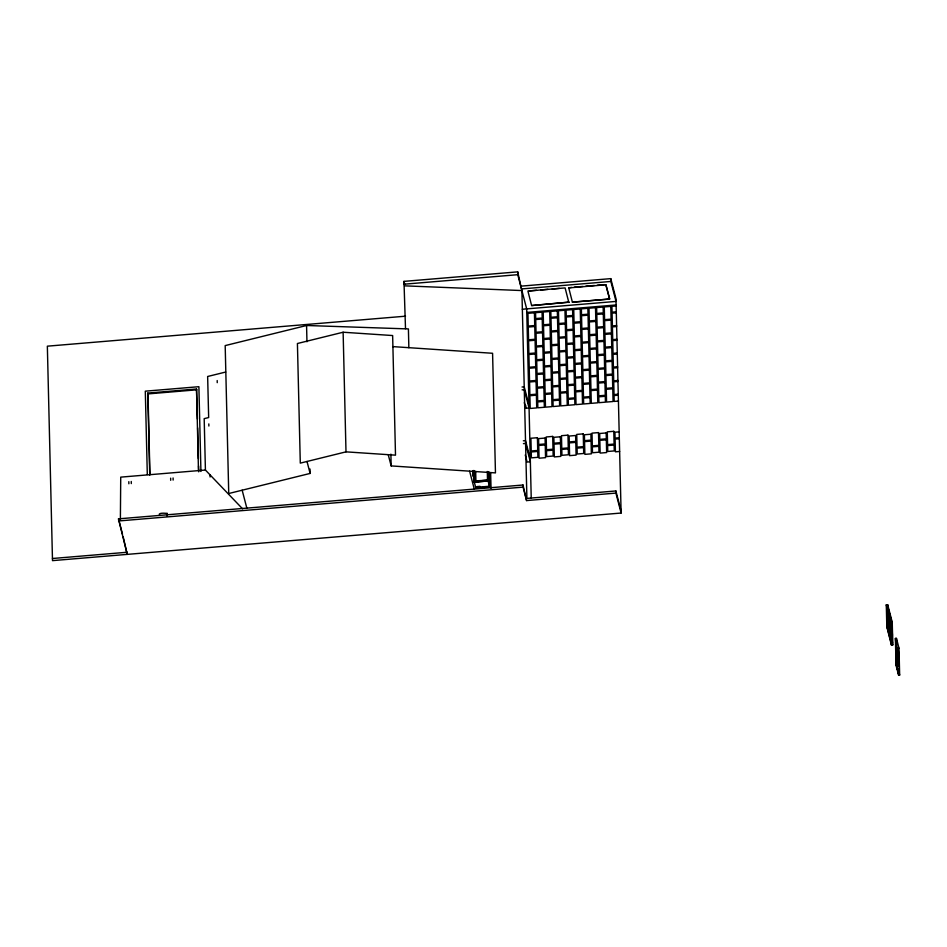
<?xml version="1.0" encoding="UTF-8"?>
<svg xmlns="http://www.w3.org/2000/svg" width="947" height="947" viewBox="0 0 947 947"><rect width="100%" height="100%" fill="white"/><g stroke="black" fill="none" stroke-linecap="round" stroke-linejoin="round"><path stroke-width="1.42" d="M120.376 519.998L120.731 477.134L205.416 470.043L242.574 508.811M408.855 347.715L408.406 328.929L306.568 325.496L225.185 345.596L228.736 493.517L310.119 473.429L310.012 469.014M343.122 332.231L297.417 343.512L300.294 463.13L345.998 451.849L395.503 455.164L392.638 335.546L343.122 332.231L345.998 451.849M225.682 372.041L207.642 376.492L208.66 417.544L204.185 418.645L205.416 470.043M405.505 328.668L403.978 281.377L517.701 271.86L521.489 288.942L610.839 281.46L616.035 301.418L522.306 309.255M404.049 284.207L517.772 274.689L526.686 308.888L531.231 498.122M521.418 286.112L610.768 278.631L615.964 298.577L621.114 513.037L52.499 560.636L47.35 346.176L405.517 316.191M529.337 290.907L536.487 290.315M540.784 289.948L547.934 289.356M552.231 289.001L559.381 288.397M568.685 287.616L572.402 302.152L609.608 299.039L605.891 284.787L568.685 287.9L571.55 287.379M574.403 287.142L582.997 286.42M585.85 286.183L594.444 285.461M597.297 285.225L604.458 284.621M609.608 299.039L572.402 302.152M531.622 305.561L568.827 302.164L531.622 305.561L527.905 291.037L565.11 287.912L568.827 302.448M526.769 312.427L616.118 304.958M616.142 305.94L611.916 306.295L612.058 312.167L616.284 311.823M616.308 312.806L612.082 313.161L612.389 325.898L616.615 325.555M616.639 326.537L612.413 326.893L612.721 339.63L616.947 339.286M616.971 340.269L612.745 340.624L613.052 353.361L617.278 353.006M149.744 475.086L147.779 393.088L196.514 389.004L197.438 419.107M617.302 354L613.076 354.356L613.384 367.093L617.61 366.738M147.779 393.088L147.992 393.905L196.727 389.821M617.633 367.732L613.407 368.087L613.715 380.824L617.929 380.469M522.057 387.003L524.224 386.826L528.994 405.15M617.953 381.463L613.739 381.819L614.035 394.556L618.261 394.201M522.117 389.844L524.283 389.655L529.065 407.979L525.81 408.252L524.342 402.617M618.284 395.195L614.058 395.55L614.201 401.421L618.427 401.066M619.172 431.856L614.946 432.211L615.088 438.082L619.314 437.739M523.348 440.805L525.514 440.615L530.284 458.94M523.419 443.634L525.585 443.445L530.356 461.769L527.1 462.041L525.265 454.998M619.338 438.721L615.112 439.077L615.42 451.814L619.634 451.459M488.285 471.878L488.498 480.934L474.21 482.13L474.116 480.993L487.504 480.165L482.177 480.614M479.513 480.839L474.116 480.993M488.498 480.508L474.198 481.703L475.678 487.409L489.492 486.249L489.149 472.091M477.11 486.58L479.999 486.332M166.613 513.736C169.75 513.487 157.604 512.149 159.475 514.896M123.217 537.008L127.229 554.374L118.482 518.861L523.016 485.006L526.568 500.572L615.917 493.091L621.114 513.037M118.541 520.98L523.064 487.125L526.568 500.572M526.52 498.442L615.87 490.96L621.066 510.918M52.452 558.505L127.182 552.255M892.784 644.883L888.227 627.376L886.842 627.494L886.297 604.849L887.682 604.731L892.24 622.238L892.784 644.883L891.399 645.002L886.937 627.186M889.766 615.242L889.979 623.872M887.943 616.059L890.216 623.86M887.99 618.036L892.382 633.981L892.346 642.634M891.186 622.321L892.24 622.238M892.252 622.948L892.334 636.242M891.885 623.386L892.098 632.016M892.334 632.004L890.062 624.203L889.872 619.563M890.026 625.86L890.476 634.478L889.553 631.886M890.109 626.18L890.559 634.798L892.595 642.622M888.191 626.677L890.476 634.478M892.382 633.981L891.47 631.4M890.559 634.798L890.121 630.181M895.4 638.479L896.454 638.385L898.999 648.162L899.65 675.057L898.596 675.14L896.051 665.374L895.4 638.479L896.489 642.658M895.673 645.961L896.489 645.89M896.643 647.227L898.963 655.194L898.833 659.881M898.277 648.222L898.999 648.162M896.75 651.903L899.07 659.858M895.826 652.329L896.643 652.258M896.797 653.596L899.117 661.562L898.987 666.25M896.904 658.272L899.224 666.226M895.98 658.698L896.797 658.627L896.549 648.435M896.466 665.043L898.798 674.004L897.792 670.156M896.051 665.374L897.105 665.279L899.65 675.057M404.476 285.84L521.904 290.563L526.875 497.246M392.697 346.602L492.582 353.278L495.459 472.896L391.17 465.912L388.234 454.678M887.931 607.287L892.133 623.363M889.091 612.638L887.73 607.429L888.179 616.035M890.867 619.48L889.849 615.574L890.298 624.18M896.454 641.237L895.732 638.444L896.371 665.339L898.916 675.116M896.324 642.149L895.531 639.592L896.004 645.937M886.297 604.849L886.996 607.536M898.158 652.294L898.821 654.851L898.218 649.796M896.111 645.57L896.3 646.316L896.063 641.155M891.731 644.978L887.173 627.47L886.629 604.813M896.963 666.179L897.283 667.422M897.934 669.92L898.253 671.163M609.596 298.755L605.891 284.787M488.498 480.934L474.21 482.13M489.492 486.249L488.001 480.555L487.823 472.778M473.796 470.647L474.707 474.778L474.577 471.606M473.772 471.18L474.897 475.891L473.464 471.026M472.884 471.239L475.489 481.206M472.742 471.298L475.548 482.07M472.494 471.322L475.299 482.094M469.605 471.168L474.281 489.09M403.978 281.377L404.724 284.23M307.006 461.473L310.119 473.429M242.16 490.203L246.836 508.125M118.482 518.861L122.494 534.226M898.525 672.311L898.596 675.14M896.88 647.215L896.998 651.879M897.034 653.584L897.152 658.248M896.454 638.385L897.105 665.279M896.253 641.9L896.347 645.404M891.387 644.291L891.399 645.002M888.227 618.024L888.44 626.654M887.682 604.731L888.227 627.376M887.813 616.485L887.872 619.137M887.943 621.788L888.073 627.092M610.768 278.631L610.839 281.46M615.87 490.96L615.917 493.091M525.739 405.423L525.81 408.252M523.016 485.006L523.064 487.125M517.701 271.86L517.772 274.689M490.653 472.754L491.031 488.321M489.978 472.731L490.321 486.888L475.702 488.119L475.666 486.699M487.303 471.488L487.504 480.165M475.678 471.346L475.915 481.254M474.873 471.405L475.039 481.786M474.672 475.654L474.838 480.33M474.376 470.837L474.589 474.293M474.471 474.885L474.707 479.809M474.317 470.576L474.388 473.524M474.258 474.08L474.459 480.2M474.068 473.334L474.34 479.738M473.855 472.541L474.116 480.188M473.595 471.535L473.831 476.448M473.393 470.766L473.642 475.702M473.322 470.481L473.464 476.377M473.027 470.695L473.169 476.59M390.886 454.146L391.17 465.912M306.568 325.496L306.958 341.784M217.194 380.552L217.242 382.671M208.825 423.913L208.873 426.032M210.045 474.873L210.092 476.992M200.93 471.464L198.894 386.696L145.305 391.182L147.306 474.483M197.639 427.89L198.385 458.644M198.562 465.971L198.704 471.831M196.514 389.004L198.491 471.014M173.088 477.963L173.135 480.082M170.649 478.164L170.697 480.295M167.145 513.25L167.323 516.233M147.992 393.905L149.922 474.435M131.254 481.467L131.302 483.586M128.816 481.668L128.863 483.787M534.428 312.782L527.929 313.327L528.237 326.064L534.735 325.519L534.428 312.782M542.063 312.143L535.564 312.688L535.706 318.559L542.205 318.014L542.063 312.143M549.698 311.504L543.199 312.048L543.507 324.785L550.006 324.241L549.698 311.504M557.333 310.865L550.834 311.409L550.976 317.281L557.475 316.736L557.333 310.865M564.968 310.225L558.47 310.77L558.777 323.507L565.276 322.963L564.968 310.225M572.604 309.586L566.105 310.131L566.247 316.002L572.746 315.458L572.604 309.586M580.239 308.947L573.74 309.491L574.048 322.229L580.547 321.684L580.239 308.947M587.874 308.308L581.375 308.852L581.517 314.724L588.016 314.179L587.874 308.308M595.509 307.668L589.01 308.213L589.318 320.95L595.817 320.406L595.509 307.668M603.144 307.029L596.646 307.574L596.788 313.445L603.286 312.901L603.144 307.029M610.779 306.39L604.281 306.935L604.588 319.672L611.087 319.127L610.779 306.39M542.229 319.009L535.73 319.553L536.038 332.29L542.536 331.746L542.229 319.009M557.499 317.73L551 318.275L551.308 331.012L557.807 330.467L557.499 317.73M572.769 316.452L566.27 316.996L566.578 329.734L573.077 329.189L572.769 316.452M588.04 315.173L581.541 315.718L581.849 328.455L588.347 327.911L588.04 315.173M603.31 313.895L596.811 314.44L597.119 327.177L603.618 326.632L603.31 313.895M534.759 326.514L528.26 327.058L528.568 339.795L535.067 339.251L534.759 326.514M550.029 325.235L543.531 325.78L543.838 338.517L550.337 337.972L550.029 325.235M565.3 323.957L558.801 324.501L559.109 337.239L565.608 336.694L565.3 323.957M580.57 322.678L574.071 323.223L574.379 335.96L580.878 335.416L580.57 322.678M595.841 321.4L589.342 321.944L589.65 334.682L596.148 334.137L595.841 321.4M611.111 320.122L604.612 320.666L604.92 333.403L611.419 332.859L611.111 320.122M542.56 332.74L536.061 333.285L536.369 346.022L542.868 345.477L542.56 332.74M557.83 331.462L551.332 332.006L551.639 344.744L558.138 344.199L557.83 331.462M573.101 330.183L566.602 330.728L566.91 343.465L573.409 342.921L573.101 330.183M588.371 328.905L581.872 329.449L582.18 342.187L588.679 341.642L588.371 328.905M603.641 327.626L597.143 328.171L597.45 340.908L603.949 340.364L603.641 327.626M535.091 340.245L528.592 340.79L528.888 353.527L535.386 352.982L535.091 340.245M550.361 338.967L543.862 339.511L544.17 352.248L550.669 351.704L550.361 338.967M565.631 337.688L559.132 338.233L559.44 350.97L565.939 350.426L565.631 337.688M580.902 336.41L574.403 336.954L574.711 349.692L581.209 349.147L580.902 336.41M596.172 335.131L589.673 335.676L589.981 348.413L596.48 347.869L596.172 335.131M611.442 333.853L604.944 334.398L605.251 347.135L611.75 346.59L611.442 333.853M542.891 346.472L536.393 347.016L536.689 359.753L543.187 359.209L542.891 346.472M558.162 345.193L551.663 345.738L551.971 358.475L558.458 357.93L558.162 345.193M573.432 343.915L566.933 344.459L567.241 357.197L573.74 356.652L573.432 343.915M588.703 342.636L582.204 343.181L582.512 355.918L589.01 355.374L588.703 342.636M603.973 341.358L597.474 341.903L597.782 354.64L604.281 354.095L603.973 341.358M535.41 353.977L528.911 354.521L529.219 367.258L535.718 366.714L535.41 353.977M550.692 352.698L544.194 353.243L544.489 365.98L550.988 365.435L550.692 352.698M565.963 351.42L559.464 351.964L559.76 364.702L566.259 364.157L565.963 351.42M581.233 350.141L574.734 350.686L575.042 363.423L581.541 362.879L581.233 350.141M596.503 348.863L590.005 349.407L590.312 362.145L596.811 361.6L596.503 348.863M611.774 347.585L605.275 348.129L605.583 360.866L612.082 360.322L611.774 347.585M543.211 360.203L536.712 360.748L537.02 373.485L543.519 372.94L543.211 360.203M558.481 358.925L551.994 359.469L552.29 372.207L558.789 371.662L558.481 358.925M573.764 357.646L567.265 358.191L567.561 370.928L574.06 370.384L573.764 357.646M589.034 356.368L582.535 356.912L582.843 369.65L589.342 369.105L589.034 356.368M604.304 355.089L597.806 355.634L598.113 368.371L604.612 367.827L604.304 355.089M535.742 367.708L529.243 368.253L529.551 380.99L536.049 380.445L535.742 367.708M551.012 366.43L544.513 366.974L544.821 379.711L551.32 379.167L551.012 366.43M566.282 365.151L559.784 365.696L560.091 378.433L566.59 377.889L566.282 365.151M581.565 363.873L575.066 364.417L575.362 377.155L581.86 376.61L581.565 363.873M596.835 362.594L590.336 363.139L590.644 375.876L597.143 375.332L596.835 362.594M612.105 361.316L605.607 361.861L605.914 374.598L612.413 374.053L612.105 361.316M543.542 373.935L537.044 374.479L537.351 387.216L543.85 386.672L543.542 373.935M558.813 372.656L552.314 373.201L552.622 385.938L559.121 385.393L558.813 372.656M574.083 371.378L567.584 371.922L567.892 384.66L574.391 384.115L574.083 371.378M589.365 370.099L582.867 370.644L583.163 383.381L589.661 382.837L589.365 370.099M604.636 368.821L598.137 369.366L598.445 382.103L604.932 381.558L604.636 368.821M536.073 381.44L529.574 381.984L529.882 394.721L536.381 394.177L536.073 381.44M551.343 380.161L544.845 380.706L545.152 393.443L551.651 392.898L551.343 380.161M566.614 378.883L560.115 379.427L560.423 392.165L566.922 391.62L566.614 378.883M581.884 377.604L575.385 378.149L575.693 390.886L582.192 390.342L581.884 377.604M597.166 376.326L590.668 376.87L590.964 389.608L597.462 389.063L597.166 376.326M612.437 375.048L605.938 375.592L606.234 388.329L612.733 387.785L612.437 375.048M543.874 387.666L537.375 388.211L537.683 400.948L544.182 400.403L543.874 387.666M559.144 386.388L552.646 386.932L552.953 399.67L559.452 399.125L559.144 386.388M574.415 385.109L567.916 385.654L568.224 398.391L574.722 397.847L574.415 385.109M589.685 383.831L583.186 384.375L583.494 397.113L589.993 396.568L589.685 383.831M604.955 382.552L598.468 383.097L598.764 395.834L605.263 395.29L604.955 382.552M536.404 395.171L529.906 395.716L530.213 408.453L536.712 407.908L536.404 395.171M551.675 393.893L545.176 394.437L545.484 407.174L551.983 406.63L551.675 393.893M566.945 392.614L560.446 393.159L560.754 405.896L567.253 405.352L566.945 392.614M582.216 391.336L575.717 391.88L576.025 404.618L582.523 404.073L582.216 391.336M597.486 390.057L590.987 390.602L591.295 403.339L597.794 402.795L597.486 390.057M612.756 388.779L606.258 389.324L606.565 402.061L613.064 401.516L612.756 388.779M544.205 401.398L537.707 401.942L537.849 407.814L544.347 407.269L544.205 401.398M559.476 400.119L552.977 400.664L553.119 406.535L559.618 405.991L559.476 400.119M574.746 398.841L568.247 399.385L568.389 405.257L574.888 404.712L574.746 398.841M590.017 397.562L583.518 398.107L583.66 403.978L590.159 403.434L590.017 397.562M605.287 396.284L598.788 396.829L598.93 402.7L605.429 402.155L605.287 396.284M537.423 437.703L530.924 438.248L531.231 450.985L537.73 450.452L537.423 437.703M552.693 436.425L546.194 436.969L546.502 449.718L553.001 449.174L552.693 436.425M567.975 435.147L561.476 435.691L561.772 448.44L568.271 447.895L567.975 435.147M583.245 433.868L576.747 434.413L577.043 447.162L583.541 446.617L583.245 433.868M598.516 432.59L592.017 433.134L592.325 445.883L598.824 445.339L598.516 432.59M613.786 431.311L607.287 431.856L607.595 444.605L614.094 444.06L613.786 431.311M545.081 438.059L538.583 438.603L538.725 444.474L545.223 443.93L545.081 438.059M560.352 436.78L553.865 437.325L553.995 443.196L560.494 442.651L560.352 436.78M575.634 435.502L569.135 436.046L569.277 441.918L575.764 441.373L575.634 435.502M590.904 434.223L584.406 434.768L584.548 440.639L591.046 440.095L590.904 434.223M606.175 432.945L599.676 433.489L599.818 439.361L606.317 438.816L606.175 432.945M545.247 444.924L538.748 445.469L539.056 458.206L545.555 457.661L545.247 444.924M560.517 443.646L554.019 444.19L554.326 456.928L560.825 456.383L560.517 443.646M575.8 442.367L569.301 442.912L569.597 455.649L576.096 455.105L575.8 442.367M591.07 441.089L584.571 441.633L584.867 454.371L591.366 453.826L591.07 441.089M606.34 439.81L599.842 440.355L600.149 453.092L606.648 452.548L606.34 439.81M537.754 451.435L531.255 451.979L531.397 457.851L537.896 457.318L537.754 451.435M553.024 450.156L546.526 450.701L546.668 456.572L553.166 456.04L553.024 450.156M568.295 448.878L561.796 449.423L561.938 455.306L568.437 454.761L568.295 448.878M583.565 447.6L577.078 448.144L577.208 454.027L583.707 453.483L583.565 447.6M598.847 446.321L592.349 446.866L592.491 452.749L598.978 452.204L598.847 446.321M614.118 445.043L607.619 445.587L607.761 451.47L614.26 450.926L614.118 445.043"/></g></svg>
